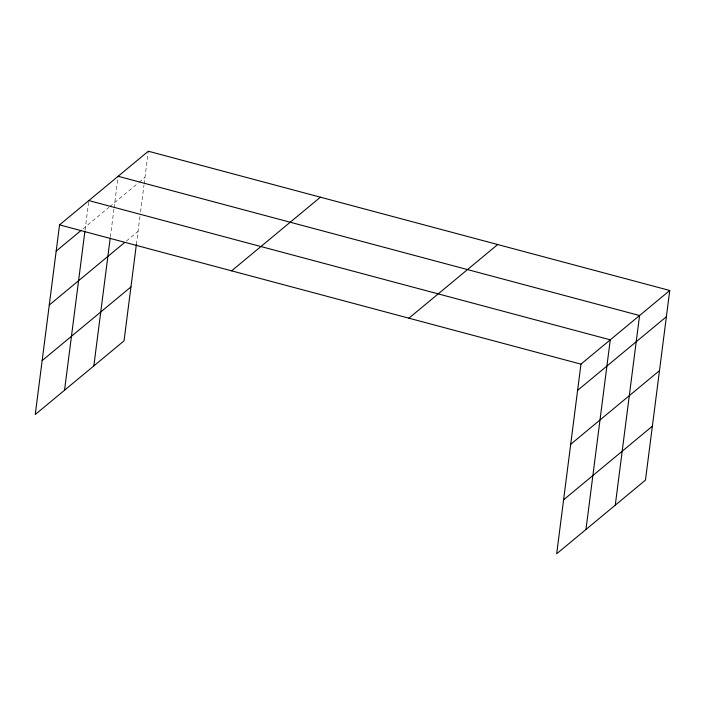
<?xml version="1.0" encoding="UTF-8"?>
<svg xmlns="http://www.w3.org/2000/svg" width="705" height="705" viewBox="0 0 705 705"><rect width="100%" height="100%" fill="white"/><g stroke="black" fill="none" stroke-linecap="round" stroke-linejoin="round"><path stroke-width="0.53" stroke-dasharray="3.52 2.64" d="M85.067 230.042L88.839 200.581M110.359 237.012L113.954 208.971M114.087 207.896L118.14 176.276M136.382 244.45L139.995 216.285M140.551 211.967L143.996 185.01M144.137 183.926L148.323 151.231M82.97 228.887L108.922 207.358M109.76 206.671L138.259 183.027M139.096 182.331L144.966 177.457M126.318 241.119L138.057 231.381"/><path stroke-width="1.06" d="M669.75 290.486L580.964 364.141L556.677 553.769L645.463 480.114L669.75 290.486L148.323 151.231L59.537 224.886L35.25 414.514L124.036 340.859L136.382 244.45M64.552 390.2L84.926 231.117M93.844 365.895L110.218 238.087M585.97 529.464L610.266 339.836L88.839 200.581M615.271 505.159L639.567 315.532L118.14 176.276M56.18 251.112L81.295 230.279M49.271 305.036L124.644 242.511M42.159 360.59L130.945 286.935M231.61 270.843L320.396 197.188M408.891 318.193L497.677 244.538M577.606 390.367L666.392 316.712M570.697 444.291L659.483 370.636M563.577 499.845L652.363 426.19M59.537 224.886L580.964 364.141"/></g></svg>
